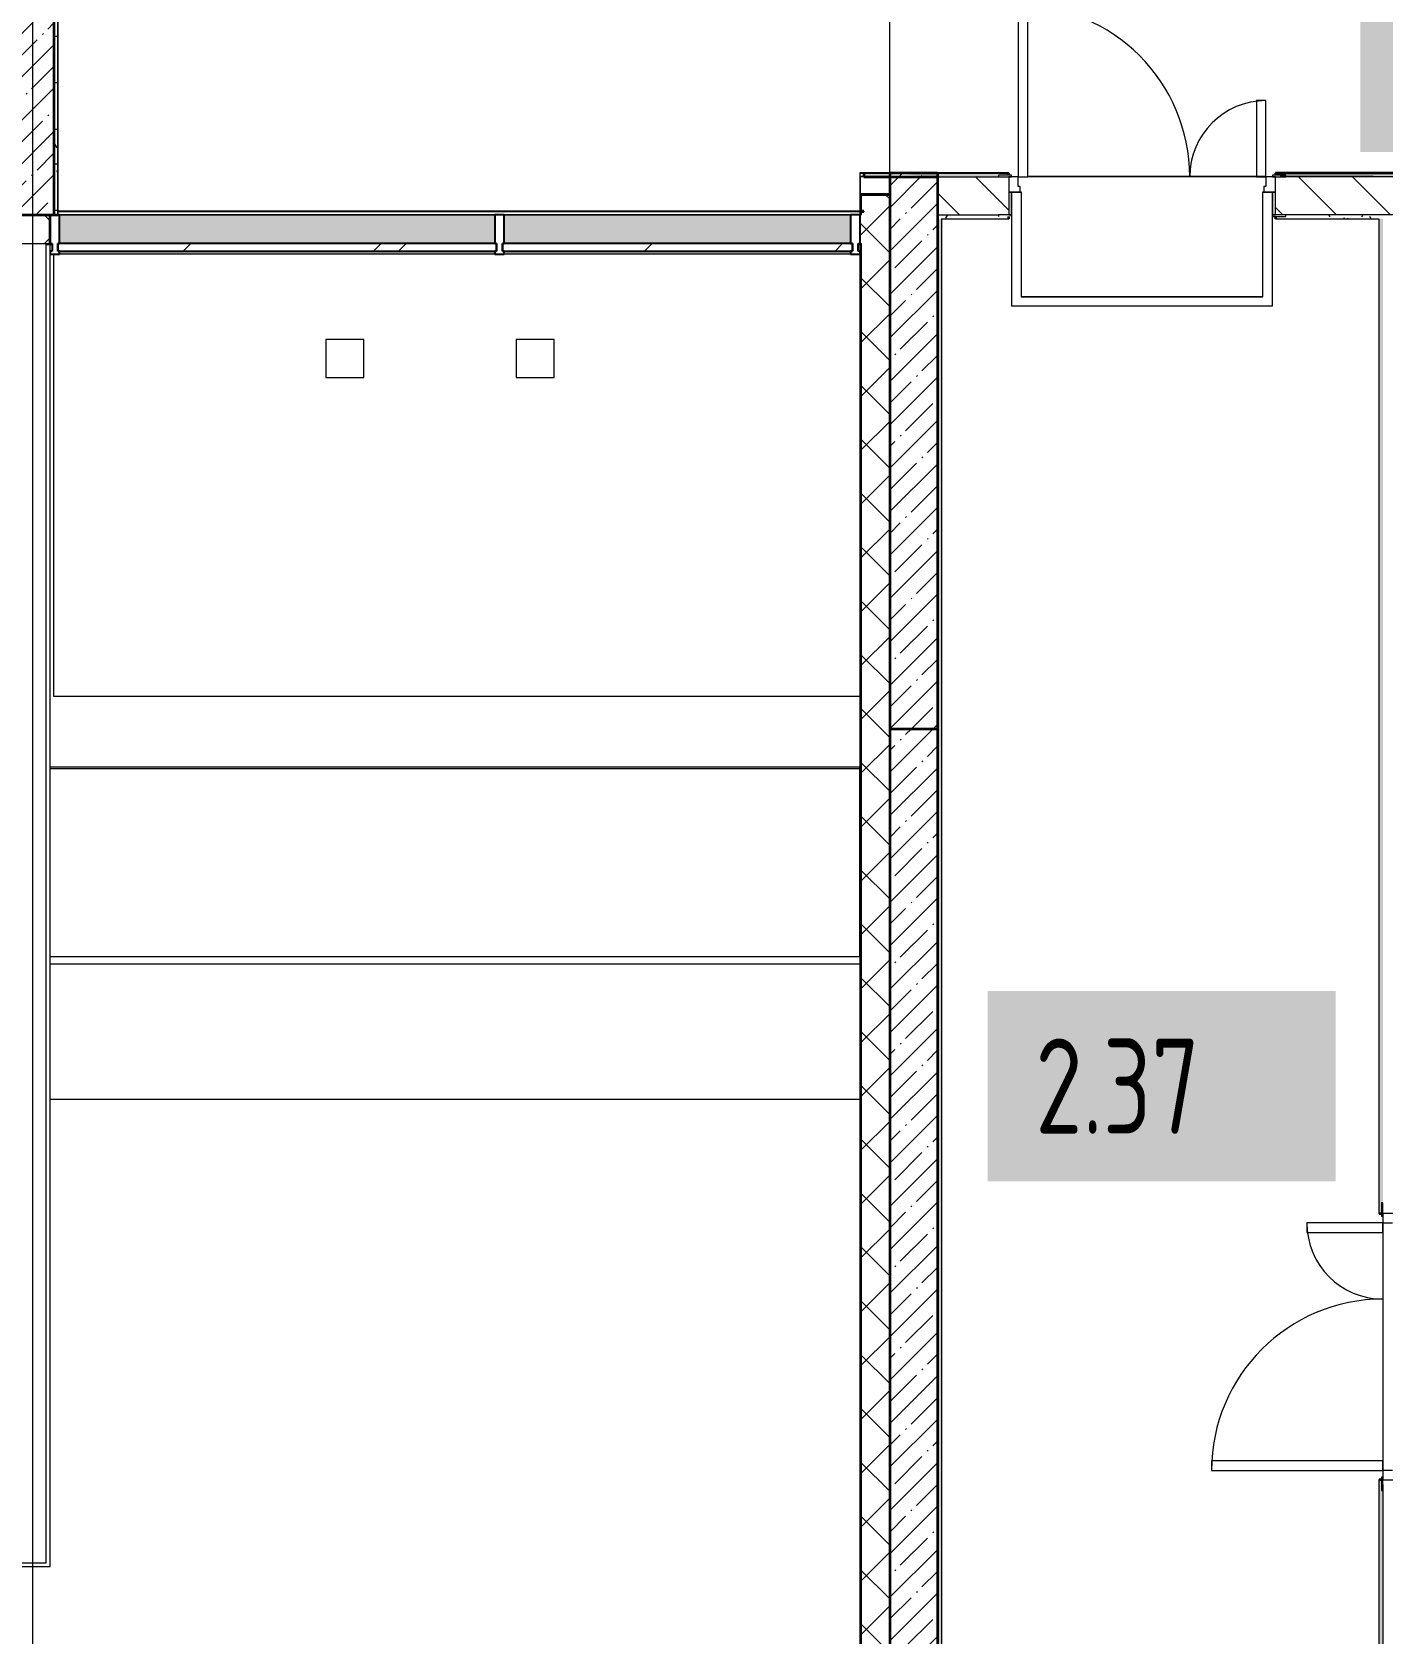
# Model space of a CAD drawing. Header units: millimetres. Extents: x 3914 to 443608, y -156176 to 78197.
# Drawn here: x 259819 to 266914, y -143032 to -134617 of the extents above; entities that cross this region are included whole.
import ezdxf

# ---------------------------------------------------------------- set-up
doc = ezdxf.new("R2010")
doc.units = ezdxf.units.MM
doc.linetypes.add('Осевая', pattern=[6350, 1270, -952.5, 3175, -952.5])
for name, color, linetype, lineweight in [('A-DOOR-1', 7, 'Continuous', 5), ('A-FLOR', 7, 'Continuous', 9), ('A-GENM', 7, 'Continuous', 9), ('A-GLAZ-CURT', 7, 'Continuous', 9), ('A-GLAZ-CURT-1', 7, 'Continuous', 5), ('A-GLAZ-CURT-2', 7, 'Continuous', 25), ('A-GLAZ-CWMG', 7, 'Continuous', 9), ('A-GLAZ-CWMG-1', 7, 'Continuous', 25), ('A-WALL', 7, 'Continuous', 5), ('A-WALL-1', 7, 'Continuous', 35), ('I-WALL', 7, 'Continuous', 5), ('Оси', 7, 'Continuous', 9), ('Оси-2', 7, 'Осевая', 9)]:
    doc.layers.add(name, color=color, linetype=linetype, lineweight=lineweight)
doc.layers.add('A-DOOR-FRAM-1', color=7, linetype='Continuous', lineweight=5, true_color=0xc0c0c0)
doc.layers.add('A-WALL-FNSH-1', color=9, linetype='Continuous', lineweight=5, true_color=0x808080)
doc.styles.add('СПДС', font='ГОСТ тип А.ttf', dxfattribs={"width": 0.9})
pattern_1 = [(45, (174964.42, -145977.62), (-141.42136, 141.42136), []), (135, (174964.42, -145977.62), (-141.42136, -141.42136), [])]
pattern_2 = [(45, (174964.42, -145977.62), (-114.04925, 114.04925), []), (45, (175078.47, -145977.62), (-114.04925, 114.04925), [201.612, -40.322, 6.706, -33.617])]
pattern_3 = [(0, (174964.42, -145977.62), (243.84, 60.96), [20.117, -162.763, 20.117, -162.763, -975.36]), (0, (174964.42, -145977.62), (243.84, 60.96), [-365.76, 20.117, -345.643, 20.117, -162.763, -426.72]), (0, (174964.42, -145977.62), (243.84, 60.96), [-914.4, 20.117, -101.803, 20.117, -284.683]), (120, (175055.86, -145947.14), (-174.71291, 180.691634), [20.117, -162.763, 20.117, -162.763, -975.36]), (120, (175055.86, -145947.14), (-174.71291, 180.691634), [-365.76, 20.117, -345.643, 20.117, -162.763, -426.72]), (120, (175055.86, -145947.14), (-174.71291, 180.691634), [-914.4, 20.117, -101.803, 20.117, -284.683]), (240, (175086.34, -145825.22), (-69.12709, -241.651634), [20.117, -162.763, 20.117, -162.763, -975.36]), (240, (175086.34, -145825.22), (-69.12709, -241.651634), [-365.76, 20.117, -345.643, 20.117, -162.763, -426.72]), (240, (175086.34, -145825.22), (-69.12709, -241.651634), [-914.4, 20.117, -101.803, 20.117, -284.683])]

# ---------------------------------------------------------------- blocks, each defined once
blk = doc.blocks.new('Системная панель - Стекло - 40мм-23946635-Объем проектирования 2 этажа')
at = {"layer": 'A-GLAZ-CURT-1'}
h = blk.add_hatch(dxfattribs=at)
h.set_pattern_fill('FP_201', color=256, style=0, pattern_type=2)
h.set_pattern_definition([(45, (-86342.5, -10010), (-565.6854, 565.6854), [400, -1200]), (45, (-86742.5, -10210), (-565.6854, 565.6854), [1200, -400]), (45, (-85942.5, -10410), (-565.6854, 565.6854), [400, -1200])])
h.paths.add_polyline_path([(-1152.5, 0), (1152.5, 0), (1152.5, 40), (-1152.5, 40), (-1152.5, 32)])
at = {"layer": 'A-GLAZ-CURT-2'}
for p, q in [((1152.5, 40), (-1152.5, 40)), ((-1152.5, 40), (-1152.5, 0)), ((-1152.5, 0), (1152.5, 0)), ((1152.5, 0), (1152.5, 40))]:
    blk.add_line(p, q, dxfattribs=at)
blk = doc.blocks.new('Системная панель - Стекло - 40мм-23946636-Объем проектирования 2 этажа')
at = {"layer": 'A-GLAZ-CURT-1'}
h = blk.add_hatch(dxfattribs=at)
h.set_pattern_fill('FP_202', color=256, style=0, pattern_type=2)
h.set_pattern_definition([(45, (-88444.25, -10010), (-565.6854, 565.6854), [400, -1200]), (45, (-88844.25, -10210), (-565.6854, 565.6854), [1200, -400]), (45, (-88044.25, -10410), (-565.6854, 565.6854), [400, -1200])])
h.paths.add_polyline_path([(-574.7, 0), (919.2, 0), (919.2, 40), (-919.2, 40), (-919.2, 0), (-646.8, 0)])
at = {"layer": 'A-GLAZ-CURT-2'}
for p, q in [((919.2, 40), (-919.2, 40)), ((-919.2, 40), (-919.2, 0)), ((-919.2, 0), (919.2, 0)), ((919.2, 0), (919.2, 40))]:
    blk.add_line(p, q, dxfattribs=at)
blk = doc.blocks.new('Прямоугольный импост - Импост структурный с накладкой - 190мм-23186047-Объем проектирования 2 этажа')
at = {"layer": 'A-GLAZ-CWMG'}
for points in [[(86397.5, 10250), (87285, 10250), (87285, 10400), (85000, 10400), (85000, 10250), (86337.8, 10250)], [(86512.8, 10193), (87285, 10193), (87285, 10210), (85000, 10210), (85000, 10193), (86397.5, 10193)]]:
    blk.add_hatch(color=256, dxfattribs=at).paths.add_polyline_path(points)
for p, q in [((87285, 10400), (85000, 10400)), ((87285, 10193), (85000, 10193))]:
    blk.add_line(p, q, dxfattribs=at)
blk = doc.blocks.new('Прямоугольный импост - Импост структурный с накладкой - 190мм-23186048-Объем проектирования 2 этажа')
at = {"layer": 'A-GLAZ-CWMG'}
for points in [[(87675.7, 10250), (88000, 10250), (88000, 10400), (87335, 10400), (87335, 10250), (87597.5, 10250)], [(88000, 10193), (88000, 10210), (87335, 10210), (87335, 10193), (87666.9, 10193)]]:
    blk.add_hatch(color=256, dxfattribs=at).paths.add_polyline_path(points)
for p, q in [((88000, 10400), (87335, 10400)), ((88000, 10193), (87335, 10193))]:
    blk.add_line(p, q, dxfattribs=at)
blk = doc.blocks.new('Прямоугольный импост - Импост структурный с накладкой - 190мм-23186049-Объем проектирования 2 этажа')
at = {"layer": 'A-GLAZ-CWMG'}
for points in [[(89008.4, 10250), (89153.5, 10250), (89153.5, 10400), (88000, 10400), (88000, 10250), (88195.2, 10250)], [(89153.5, 10193), (89153.5, 10210), (88000, 10210), (88000, 10193), (89008.4, 10193)]]:
    blk.add_hatch(color=256, dxfattribs=at).paths.add_polyline_path(points)
for p, q in [((89153.5, 10400), (88000, 10400)), ((89153.5, 10193), (88000, 10193))]:
    blk.add_line(p, q, dxfattribs=at)
blk = doc.blocks.new('Прямоугольный импост - Импост структурный с накладкой - 190мм-23946639-Объем проектирования 2 этажа')
at = {"layer": 'A-GLAZ-CWMG-1'}
for p, q in [((-50, 0), (-50, 17)), ((-50, 17), (0, 17)), ((-40, 0), (-50, 0)), ((-40, -40), (-40, 0)), ((0, 0), (-10, 0)), ((-10, 0), (-10, -40)), ((0, 17), (0, 0)), ((-50, -190), (-50, -40)), ((-50, -40), (-40, -40)), ((-10, -40), (0, -40)), ((0, -40), (0, -190)), ((0, -190), (-50, -190))]:
    blk.add_line(p, q, dxfattribs=at)
blk = doc.blocks.new('Прямоугольный импост - Импост структурный с накладкой - 190мм-23946641-Объем проектирования 2 этажа')
at = {"layer": 'A-GLAZ-CWMG-1'}
for p, q in [((0, 17), (-50, 17)), ((-50, 17), (-50, 0)), ((-50, 0), (-40, 0)), ((-40, 0), (-40, -40)), ((-10, -40), (-10, 0)), ((-10, 0), (0, 0)), ((0, 0), (0, 17)), ((-40, -40), (-50, -40)), ((-50, -40), (-50, -190)), ((0, -40), (-10, -40)), ((0, -190), (0, -40)), ((-50, -190), (0, -190))]:
    blk.add_line(p, q, dxfattribs=at)
blk = doc.blocks.new('Прямоугольный импост - Импост структурный с накладкой - 190мм-23946633-Объем проектирования 2 этажа')
at = {"layer": 'A-GLAZ-CWMG-1'}
for p, q in [((-25, 0), (-25, 17)), ((-25, 17), (25, 17)), ((-15, 0), (-25, 0)), ((-15, -40), (-15, 0)), ((25, 0), (15, 0)), ((15, 0), (15, -40)), ((25, 17), (25, 0)), ((-25, -190), (-25, -40)), ((-25, -40), (-15, -40)), ((15, -40), (25, -40)), ((25, -40), (25, -190)), ((25, -190), (-25, -190))]:
    blk.add_line(p, q, dxfattribs=at)
blk = doc.blocks.new('парапет9 - парапет-22867712-Объем проектирования 2 этажа')
at = {"layer": 'A-GENM'}
for p, q in [((89202, 8001.9), (84950, 8001.9)), ((89202, 7963.9), (84950, 7963.9)), ((84950, 7255.4), (89202, 7255.4))]:
    blk.add_line(p, q, dxfattribs=at)

msp = doc.modelspace()

# ---------------------------------------------------------------- hatches: boundary and pattern name
at = {"layer": 'A-WALL'}
h = msp.add_hatch(dxfattribs=at)
h.set_pattern_fill('FP_24', color=256, style=0, pattern_type=2)
h.set_pattern_definition(pattern_1)
h.paths.add_polyline_path([(264324.4, -146077.6), (264324.4, -135475.6), (264174.4, -135475.6), (264174.4, -146077.6), (264314.4, -146077.6)])
h = msp.add_hatch(dxfattribs=at)
h.set_pattern_fill('FP_24', color=256, style=0, pattern_type=2)
h.set_pattern_definition(pattern_1)
h.paths.add_polyline_path([(264171.4, -135727.6), (264174.4, -135727.6), (264174.4, -135577.6), (264167.9, -135577.6), (264167.9, -135727.6)])
h.paths.add_polyline_path([(259894.4, -135727.6), (259914.4, -135727.6), (259914.4, -135577.6), (259664.4, -135577.6), (259664.4, -135727.6), (259814.4, -135727.6)])
at = {"layer": 'I-WALL'}
h = msp.add_hatch(dxfattribs=at)
h.set_pattern_fill('FP_1', color=256, style=0, pattern_type=2)
h.set_pattern_definition(pattern_2)
h.paths.add_polyline_path([(259714.4, -135577.6), (259934.4, -135577.6), (259934.4, -129897.6), (259714.4, -129897.6), (259714.4, -135560.6)])
h = msp.add_hatch(dxfattribs=at)
h.set_pattern_fill('FP_191', color=256, style=0, pattern_type=2)
h.set_pattern_definition(pattern_3)
h.paths.add_polyline_path([(259954.4, -135577.6), (259954.4, -132587.6), (259934.4, -132587.6), (259934.4, -135577.6)])
h = msp.add_hatch(dxfattribs=at)
h.set_pattern_fill('FP_191', color=256, style=0, pattern_type=2)
h.set_pattern_definition(pattern_3)
h.paths.add_polyline_path([(272363.4, -135377.6), (272362.4, -135357.6), (268424.4, -135357.6), (268424.4, -135369.6), (268454.4, -135369.6), (268454.4, -135377.6), (272362.4, -135377.6)])
h.paths.add_polyline_path([(266994.4, -135377.6), (267444.4, -135377.6), (267444.4, -135369.6), (267474.4, -135369.6), (267474.4, -135357.6), (266349.4, -135357.6), (266349.4, -135369.6), (266404.4, -135369.6), (266404.4, -135377.6), (266914.4, -135377.6)])
h.paths.add_polyline_path([(264695.6, -135377.6), (264894.4, -135377.6), (264894.4, -135369.6), (264949.4, -135369.6), (264949.4, -135357.6), (264350, -135359.7), (264574.4, -135377.6)])
h.paths.add_polyline_path([(264314.4, -135377.6), (264324.4, -135377.6), (264324.4, -135357.6), (264187.9, -135357.6), (264187.9, -135377.6)])
h = msp.add_hatch(dxfattribs=at)
h.set_pattern_fill('FP_1', color=256, style=0, pattern_type=2)
h.set_pattern_definition(pattern_2)
h.paths.add_polyline_path([(264324.4, -138277.6), (264574.4, -138277.6), (264574.4, -135377.6), (264324.4, -135357.6), (264324.4, -138107.6)])
h = msp.add_hatch(dxfattribs=at)
h.set_pattern_fill('FP_23', color=256, style=0, pattern_type=2)
h.set_pattern_definition([(135, (174964.42, -145977.62), (-141.42136, -141.42136), [])])
h.paths.add_polyline_path([(269164.1, -135577.6), (269174.4, -135576.2), (269174.4, -135377.6), (268424.4, -135377.6), (268424.4, -135577.6), (269032, -135577.6)])
h.paths.add_polyline_path([(267474.4, -135577.6), (267474.4, -135377.6), (266349.4, -135377.6), (266349.4, -135577.6), (267444.4, -135577.6)])
h.paths.add_polyline_path([(264894.4, -135577.6), (264949.4, -135577.6), (264949.4, -135377.6), (264574.4, -135377.6), (264576.3, -135577.6), (264695.6, -135577.6)])
h = msp.add_hatch(dxfattribs=at)
h.set_pattern_fill('FP_191', color=256, style=0, pattern_type=2)
h.set_pattern_definition(pattern_3)
h.paths.add_polyline_path([(264923.7, -135597.6), (264949.4, -135597.6), (264949.4, -135585.6), (264894.4, -135585.6), (264894.4, -135577.6), (264574.4, -135577.6), (264574.4, -135597.6), (264894.4, -135597.6)])
h.paths.add_polyline_path([(266894.4, -135597.6), (266914.4, -135597.6), (266914.4, -135577.6), (266404.4, -135579.6), (266404.4, -135585.6), (266349.4, -135585.6), (266349.4, -135597.6), (266863.8, -135597.6)])
h = msp.add_hatch(dxfattribs=at)
h.set_pattern_fill('FP_191', color=256, style=0, pattern_type=2)
h.set_pattern_definition(pattern_3)
h.paths.add_polyline_path([(264574.4, -145827.6), (264594.4, -145827.6), (264594.4, -135598.6), (264574.4, -135598.6), (264574.4, -145824)])
h = msp.add_hatch(dxfattribs=at)
h.set_pattern_fill('FP_191', color=256, style=0, pattern_type=2)
h.set_pattern_definition(pattern_3)
h.paths.add_polyline_path([(266914.4, -145877.6), (266914.4, -145857.6), (266894.4, -145877.6), (266910.4, -145877.6)])
h.paths.add_polyline_path([(266914.4, -145857.6), (266912.8, -142277.6), (266906.4, -142277.6), (266906.4, -142222.6), (266894.4, -142222.6), (266894.4, -145856.6), (266912, -145857.5)])
h.paths.add_polyline_path([(266894.4, -140822.6), (266906.4, -140822.6), (266907.5, -140767.6), (266914.4, -140767.6), (266914.4, -135597.6), (266894.4, -135598.6), (266894.4, -140802.6)])
h = msp.add_hatch(dxfattribs=at)
h.set_pattern_fill('FP_1', color=256, style=0, pattern_type=2)
h.set_pattern_definition(pattern_2)
h.paths.add_polyline_path([(264574.4, -145827.6), (264574.4, -138277.6), (264324.4, -138277.6), (264324.4, -145827.6), (264449.2, -145827.6)])

# ---------------------------------------------------------------- linework, layer by layer
at = {"layer": 'A-DOOR-1'}
for p, q in [((264999.4, -134477.6), (264999.4, -135377.6)), ((265049.4, -135377.6), (265049.4, -134477.6)), ((266299.4, -134977.6), (266249.4, -134977.6)), ((266249.4, -134977.6), (266249.4, -135377.6)), ((266299.4, -135377.6), (266299.4, -134977.6)), ((264999.4, -135377.6), (265049.4, -135377.6)), ((266249.4, -135377.6), (266299.4, -135377.6)), ((266514.4, -140872.6), (266514.4, -140922.6)), ((266914.4, -140872.6), (266514.4, -140872.6)), ((266514.4, -140922.6), (266914.4, -140922.6)), ((266914.4, -140922.6), (266914.4, -140872.6)), ((266914.4, -142122.6), (266014.4, -142122.6)), ((266014.4, -142122.6), (266014.4, -142172.6)), ((266014.4, -142172.6), (266914.4, -142172.6)), ((266914.4, -142172.6), (266914.4, -142122.6))]:
    msp.add_line(p, q, dxfattribs=at)
for centre, radius, start, end in [((264999.4, -135377.6), 900, 0, 90), ((266299.4, -135377.6), 400, 90, 180), ((266914.4, -140872.6), 400, 180, 270), ((266914.4, -142172.6), 900, 90, 180)]:
    msp.add_arc(centre, radius, start, end, dxfattribs=at)
at = {"layer": 'A-DOOR-FRAM-1'}
for p, q in [((264964.4, -135369.6), (264894.4, -135369.6)), ((264894.4, -135369.6), (264894.4, -135377.6)), ((264894.4, -135377.6), (264964.4, -135377.6)), ((264999.4, -135377.6), (264949.4, -135377.6)), ((264949.4, -135377.6), (264949.4, -135457.6)), ((264964.4, -135377.6), (264964.4, -135369.6)), ((264999.4, -135427.6), (264999.4, -135377.6)), ((266299.4, -135377.6), (266299.4, -135427.6)), ((266349.4, -135377.6), (266299.4, -135377.6)), ((266404.4, -135369.6), (266334.4, -135369.6)), ((266334.4, -135369.6), (266334.4, -135377.6)), ((266334.4, -135377.6), (266404.4, -135377.6)), ((266349.4, -135457.6), (266349.4, -135377.6)), ((266404.4, -135377.6), (266404.4, -135369.6)), ((264949.4, -135457.6), (265009.4, -135457.6)), ((264964.4, -135457.6), (264949.4, -135457.6)), ((264949.4, -135457.6), (264949.4, -135577.6)), ((264964.4, -135577.6), (264964.4, -135457.6)), ((265009.4, -135427.6), (264999.4, -135427.6)), ((265009.4, -135457.6), (265009.4, -135427.6)), ((266299.4, -135427.6), (266289.4, -135427.6)), ((266289.4, -135427.6), (266289.4, -135457.6)), ((266289.4, -135457.6), (266349.4, -135457.6)), ((266349.4, -135457.6), (266334.4, -135457.6)), ((266334.4, -135457.6), (266334.4, -135577.6)), ((266349.4, -135577.6), (266349.4, -135457.6)), ((264964.4, -135577.6), (264894.4, -135577.6)), ((264894.4, -135577.6), (264894.4, -135585.6)), ((264949.4, -135577.6), (264964.4, -135577.6)), ((264964.4, -135585.6), (264964.4, -135577.6)), ((266334.4, -135577.6), (266349.4, -135577.6)), ((266404.4, -135577.6), (266334.4, -135577.6)), ((266334.4, -135577.6), (266334.4, -135585.6)), ((266334.4, -135585.6), (266404.4, -135585.6)), ((266404.4, -135585.6), (266404.4, -135577.6)), ((266914.4, -140767.6), (266906.4, -140767.6)), ((266906.4, -140767.6), (266906.4, -140837.6)), ((266914.4, -140837.6), (266914.4, -140767.6)), ((266906.4, -140837.6), (266914.4, -140837.6)), ((266994.4, -140822.6), (266914.4, -140822.6)), ((266914.4, -140822.6), (266914.4, -140872.6)), ((266914.4, -140872.6), (266964.4, -140872.6)), ((266914.4, -142172.6), (266914.4, -142222.6)), ((266964.4, -142172.6), (266914.4, -142172.6)), ((266914.4, -142207.6), (266906.4, -142207.6)), ((266906.4, -142207.6), (266906.4, -142277.6)), ((266906.4, -142277.6), (266914.4, -142277.6)), ((266914.4, -142277.6), (266914.4, -142207.6)), ((266914.4, -142222.6), (266994.4, -142222.6))]:
    msp.add_line(p, q, dxfattribs=at)
at = {"layer": 'A-FLOR'}
for p, q in [((264187.9, -135376.7), (264167.9, -135376.7)), ((264167.9, -135376.7), (264167.9, -135466.7)), ((264187.9, -135377.6), (264167.9, -135377.6)), ((264167.9, -135377.6), (264167.9, -135467.6)), ((266299.4, -135376.7), (265049.4, -135376.7)), ((266299.4, -135377.6), (265049.4, -135377.6)), ((266863.8, -135376.7), (266374.4, -135376.7)), ((266863.8, -135377.6), (266374.4, -135377.6)), ((264964.4, -135456.7), (265014.4, -135456.7)), ((264964.4, -135456.7), (264964.4, -136056.7)), ((264964.4, -135457.6), (265014.4, -135457.6)), ((264964.4, -135457.6), (264964.4, -136057.6)), ((265014.4, -135456.7), (265014.4, -136006.7)), ((265014.4, -135457.6), (265014.4, -136007.6)), ((266284.4, -136006.7), (266284.4, -135456.7)), ((266284.4, -135456.7), (266334.4, -135456.7)), ((266284.4, -136007.6), (266284.4, -135457.6)), ((266284.4, -135457.6), (266334.4, -135457.6)), ((266334.4, -136056.7), (266334.4, -135456.7)), ((266334.4, -136057.6), (266334.4, -135457.6)), ((264166.4, -135558.8), (259954.4, -135558.8)), ((259954.4, -135559.7), (264166.4, -135559.7)), ((264166.4, -135559.7), (259954.4, -135559.7)), ((259954.4, -135560.6), (264166.4, -135560.6)), ((264166.4, -135576.7), (259964.4, -135576.7)), ((264166.4, -135577.6), (259964.4, -135577.6)), ((259934.4, -138106.7), (259934.4, -135783.7)), ((259934.4, -138107.6), (259934.4, -135784.6)), ((266334.4, -136056.7), (264964.4, -136056.7)), ((266334.4, -136057.6), (264964.4, -136057.6)), ((265014.4, -136006.7), (266284.4, -136006.7)), ((265014.4, -136007.6), (266284.4, -136007.6)), ((261561.9, -136231.7), (261361.9, -136231.7)), ((261361.9, -136231.7), (261361.9, -136431.7)), ((261561.9, -136232.6), (261361.9, -136232.6)), ((261361.9, -136232.6), (261361.9, -136432.6)), ((261561.9, -136431.7), (261561.9, -136231.7)), ((261561.9, -136432.6), (261561.9, -136232.6)), ((262561.9, -136231.7), (262361.9, -136231.7)), ((262361.9, -136231.7), (262361.9, -136431.7)), ((262561.9, -136232.6), (262361.9, -136232.6)), ((262361.9, -136232.6), (262361.9, -136432.6)), ((262561.9, -136431.7), (262561.9, -136231.7)), ((262561.9, -136432.6), (262561.9, -136232.6)), ((261361.9, -136431.7), (261561.9, -136431.7)), ((261361.9, -136432.6), (261561.9, -136432.6)), ((262361.9, -136431.7), (262561.9, -136431.7)), ((262361.9, -136432.6), (262561.9, -136432.6)), ((264166.4, -138106.7), (259934.4, -138106.7)), ((264166.4, -138107.6), (259934.4, -138107.6)), ((259914.4, -139475.1), (259914.4, -138476.7)), ((259914.4, -138476.7), (264166.4, -138476.7)), ((259914.4, -139476), (259914.4, -138477.6)), ((259914.4, -138477.6), (264166.4, -138477.6)), ((259914.4, -138484.7), (264166.4, -138484.7)), ((259914.4, -138485.6), (264166.4, -138485.6)), ((264166.4, -139475.1), (264166.4, -138476.7)), ((264166.4, -139476), (264166.4, -138477.6)), ((266914.4, -140871.7), (266914.4, -142171.7)), ((266914.4, -140872.6), (266914.4, -142172.6)), ((266914.4, -142246.7), (266914.4, -145382.4)), ((266914.4, -142247.6), (266914.4, -145383.4))]:
    msp.add_line(p, q, dxfattribs=at)
at = {"layer": 'A-WALL'}
for p, q in [((264574.4, -135377.6), (264894.4, -135377.6)), ((267444.4, -135377.6), (266863.8, -135377.6)), ((264324.4, -135472.6), (264171.4, -135472.6)), ((264171.4, -135472.6), (264171.4, -135577.6)), ((264174.4, -135475.6), (264174.4, -135577.6)), ((264324.4, -135475.6), (264174.4, -135475.6)), ((264166.4, -135577.6), (264174.4, -135577.6)), ((264574.4, -135577.6), (264894.4, -135577.6)), ((264594.4, -135597.6), (264949.4, -135597.6)), ((267444.4, -135577.6), (266404.4, -135577.6)), ((266894.4, -135597.6), (266894.4, -135598.6)), ((259664.4, -135727.6), (259914.4, -135727.6)), ((259894.4, -142657.6), (259894.4, -135727.6)), ((259894.4, -135730.6), (259914.4, -135730.6)), ((259924.4, -135735.6), (259894.4, -135735.6)), ((264166.4, -135735.6), (264157.9, -135735.6)), ((264166.4, -135727.6), (264174.4, -135727.6)), ((264166.4, -135730.6), (264171.4, -135730.6)), ((264171.4, -135730.6), (264171.4, -146230.6)), ((264174.4, -135727.6), (264174.4, -146227.6)), ((259084.4, -142657.6), (259894.4, -142657.6))]:
    msp.add_line(p, q, dxfattribs=at)
at = {"layer": 'A-WALL-1'}
for p, q in [((259934.4, -132587.6), (259934.4, -135577.6)), ((264187.9, -135357.6), (264187.9, -135377.6)), ((264187.9, -135377.6), (264574.4, -135377.6)), ((264574.4, -135357.6), (264324.4, -135357.6)), ((264324.4, -135357.6), (264324.4, -146077.6)), ((264574.4, -135357.6), (264574.4, -145827.6)), ((264949.4, -135369.6), (264949.4, -135357.6)), ((267474.4, -135357.6), (266349.4, -135357.6)), ((266349.4, -135357.6), (266349.4, -135369.6)), ((259664.4, -135577.6), (259954.4, -135577.6)), ((259914.4, -135727.6), (259914.4, -135577.6)), ((264187.9, -135557.6), (264167.9, -135557.6)), ((264167.9, -135560.6), (264187.9, -135560.6)), ((264187.9, -135560.6), (264187.9, -135557.6)), ((264949.4, -135597.6), (264949.4, -135585.6)), ((266349.4, -135585.6), (266349.4, -135597.6)), ((264324.4, -138277.6), (264574.4, -138277.6)), ((266894.4, -140822.6), (266906.4, -140822.6)), ((266906.4, -142222.6), (266894.4, -142222.6))]:
    msp.add_line(p, q, dxfattribs=at)
at = {"layer": 'A-WALL-FNSH-1'}
for p, q in [((259954.4, -132578.6), (259954.4, -135577.6)), ((259955.4, -135577.6), (259955.4, -132578.6)), ((264949.4, -135356.6), (264166.9, -135356.6)), ((264166.9, -135356.6), (264166.9, -135560.6)), ((264167.9, -135357.6), (264949.4, -135357.6)), ((264167.9, -135560.6), (264167.9, -135357.6)), ((264949.4, -135357.6), (264949.4, -135356.6)), ((267474.4, -135356.6), (266349.4, -135356.6)), ((266349.4, -135356.6), (266349.4, -135357.6)), ((264324.4, -135467.6), (264166.4, -135467.6)), ((264166.4, -135467.6), (264166.4, -146235.6)), ((259954.4, -135577.6), (259955.4, -135577.6)), ((264166.9, -135560.6), (264167.9, -135560.6)), ((264595.4, -135598.6), (264949.4, -135598.6)), ((264595.4, -135598.6), (264595.4, -145807.6)), ((264949.4, -135598.6), (264949.4, -135597.6)), ((266349.4, -135597.6), (266349.4, -135598.6)), ((266349.4, -135598.6), (266893.4, -135598.6)), ((266893.4, -135598.6), (266893.4, -140822.6)), ((266894.4, -140822.6), (266894.4, -135598.6)), ((259914.4, -142677.6), (259914.4, -135727.6)), ((266893.4, -140822.6), (266894.4, -140822.6)), ((266894.4, -142222.6), (266893.4, -142222.6)), ((266894.4, -145856.6), (266894.4, -142222.6)), ((259084.4, -142677.6), (259914.4, -142677.6))]:
    msp.add_line(p, q, dxfattribs=at)
at = {"layer": 'I-WALL'}
msp.add_line((259954.4, -135576.6), (264166.4, -135576.6), dxfattribs=at)
at = {"layer": 'Оси'}
for points in [[(260713.2, -147883.9), (260713.2, -146640.5), (259824.4, -145343.9), (259824.4, -140343.9), (259824.4, -129062.5), (259824.4, -124062.5)], [(264324.4, -147883.9), (264324.4, -142883.9), (264324.4, -129062.5), (264324.4, -124062.5)]]:
    msp.add_lwpolyline(points, dxfattribs=at)
at = {"layer": 'Оси-2'}
for p, q in [((259824.4, -140342.9), (259824.4, -129061.6)), ((264324.4, -142882.9), (264324.4, -129061.6))]:
    msp.add_line(p, q, dxfattribs=at)

# ---------------------------------------------------------------- block references
at = {"layer": 'A-GENM'}
msp.add_blockref('парапет9 - парапет-22867712-Объем проектирования 2 этажа', (174964.4, -147477.6), dxfattribs=at)
at = {"layer": 'A-GLAZ-CURT'}
for name, p in [('Системная панель - Стекло - 40мм-23946635-Объем проектирования 2 этажа', (261106.9, -135767.6)), ('Системная панель - Стекло - 40мм-23946636-Объем проектирования 2 этажа', (263208.7, -135767.6))]:
    msp.add_blockref(name, p, dxfattribs=at)
at = {"layer": 'A-GLAZ-CWMG', "rotation": 180}
msp.add_blockref('Прямоугольный импост - Импост структурный с накладкой - 190мм-23946641-Объем проектирования 2 этажа', (259914.4, -135767.6), dxfattribs=at)
at = {"layer": 'A-GLAZ-CWMG'}
for name in ['Прямоугольный импост - Импост структурный с накладкой - 190мм-23186047-Объем проектирования 2 этажа', 'Прямоугольный импост - Импост структурный с накладкой - 190мм-23186048-Объем проектирования 2 этажа', 'Прямоугольный импост - Импост структурный с накладкой - 190мм-23186049-Объем проектирования 2 этажа']:
    msp.add_blockref(name, (174964.4, -145977.6), dxfattribs=at)
at = {"layer": 'A-GLAZ-CWMG', "extrusion": (0, 0, -1), "rotation": 180}
for name, p in [('Прямоугольный импост - Импост структурный с накладкой - 190мм-23946633-Объем проектирования 2 этажа', (-262274.4, -135767.6)), ('Прямоугольный импост - Импост структурный с накладкой - 190мм-23946639-Объем проектирования 2 этажа', (-264167.9, -135767.6))]:
    msp.add_blockref(name, p, dxfattribs=at)

# ---------------------------------------------------------------- texts
at = {"char_height": 500, "attachment_point": 1, "style": 'СПДС', "bg_fill": 1, "box_fill_scale": 1.5, "bg_fill_color": 7, "bg_fill_true_color": 16777215, "bg_fill_transparency": 0}
for s, insert, width in [('2.51', (267045.2, -134497), 1212.151), ('2.37', (265088.8, -139904), 1327.594)]:
    msp.add_mtext(s, dxfattribs=dict(at, insert=insert, width=width))

doc.saveas('drawing.dxf')
